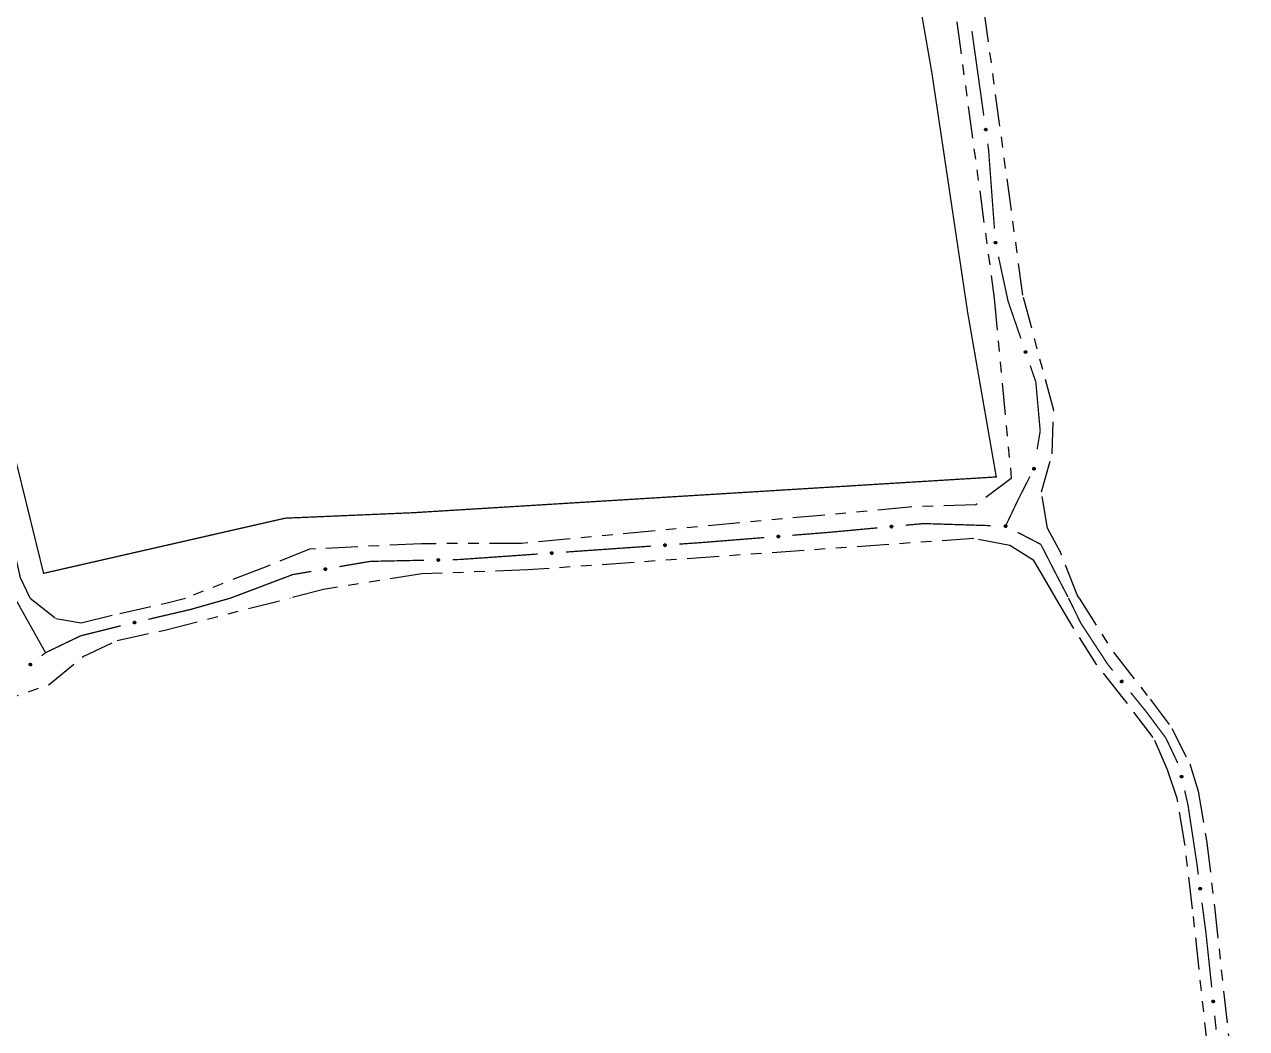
# Model space of a CAD drawing. Extents: x 212200 to 214553, y 4880545 to 4882659.
# Drawn here: x 213342.1 to 213514.2, y 4881302.2 to 4881443.6 of the extents above; entities that cross this region are included whole.
import ezdxf

# ---------------------------------------------------------------- set-up
doc = ezdxf.new("R2010")
doc.units = 0
doc.header["$LTSCALE"] = 1.5
doc.header["$MEASUREMENT"] = 0
doc.linetypes.add('TRACO_12', pattern=[2.5, 2, -0.5])
doc.linetypes.add('TRACO_25', pattern=[8, 3, -1, 1, -1, 1, -1])
for name, color, linetype in [('RU-QUADRA', 210, 'CONTINUOUS'), ('SV-EIXO-RUA-N-PAV', 6, 'CONTINUOUS'), ('SV-RUA-NAO-PAV', 7, 'CONTINUOUS')]:
    doc.layers.add(name, color=color, linetype=linetype)

msp = doc.modelspace()

# ---------------------------------------------------------------- linework, layer by layer
at = {"layer": 'RU-QUADRA', "linetype": 'TRACO_12', "const_width": 0.18, "flags": 128}
msp.add_lwpolyline([(213344.778858, 4881366.276218), (213378.799979, 4881374.044821), (213396.852874, 4881374.817639), (213478.953712, 4881379.8545), (213474.924223, 4881403.024061), (213469.887362, 4881436.771031), (213458.302581, 4881503.257599), (213447.725172, 4881582.840006), (213445.041887, 4881600.656325), (213445.947015, 4881606.268115), (213445.584964, 4881615.500416), (213443.050607, 4881628.172201), (213439.430097, 4881641.206037), (213436.352663, 4881654.511412), (213432.913179, 4881676.415497), (213424.04, 4881720.13), (213420.06, 4881746.92), (213416.62, 4881769.64), (213413.91, 4881786.3), (213411.55, 4881800.33), (213411.19, 4881811.19), (213409.741914, 4881822.774616), (213409.02, 4881829.83), (213406.81, 4881839.02), (213400.09, 4881878.83), (213395.74, 4881904.23), (213392.64, 4881917.97), (213389.95, 4881935.66), (213384.95, 4881968.42), (213379.07, 4882006.96), (213374.51, 4882036.01), (213370.41, 4882056.76), (213364.068246, 4882088.857105), (213326.173552, 4882079.914974), (213344.45, 4881998.51), (213356.54, 4881944.19), (213367.46, 4881897.23), (213373.36, 4881871.74), (213382.04, 4881834.04), (213383.15, 4881828.27), (213375.44, 4881824.4), (213367.96, 4881822.45), (213351.54, 4881818.46), (213345.05, 4881817.69), (213342.628249, 4881816.344882), (213341.223762, 4881814.35693), (213342.83, 4881805.84), (213357.5, 4881752.05), (213364.62, 4881726.72), (213382.045012, 4881666.64012), (213390.19116, 4881636.318349), (213401.414741, 4881597.759917), (213405.397302, 4881591.967101), (213408.941341, 4881583.847378), (213407.430283, 4881579.314203), (213301.152511, 4881554.633584), (213317.361297, 4881478.650507), (213322.418793, 4881457.280693)], close=True, dxfattribs=at)
at = {"layer": 'SV-EIXO-RUA-N-PAV', "const_width": 0.18}
for points in [[(213475.52511, 4881442.648918), (213477.194663, 4881430.765627)], [(213477.751181, 4881426.804531), (213477.86555, 4881425.990493)], [(213477.86555, 4881425.990493), (213478.69406, 4881414.843272)], [(213479.264156, 4881410.893673), (213480.525638, 4881405.027783)], [(213480.525638, 4881405.027783), (213480.616116, 4881404.607062)], [(213480.616116, 4881404.607062), (213482.4267, 4881399.339909)], [(213483.727019, 4881395.557163), (213484.377178, 4881393.66579)], [(213484.377178, 4881393.66579), (213484.520145, 4881393.249887)], [(213484.520145, 4881393.249887), (213485.106525, 4881386.715935)], [(213485.14124, 4881386.329108), (213484.711893, 4881383.753024)], [(213485.106525, 4881386.715935), (213485.14124, 4881386.329108)], [(213483.70163, 4881379.923784), (213482.337299, 4881377.251969)], [(213482.124491, 4881376.83522), (213480.603128, 4881373.647602)], [(213482.337299, 4881377.251969), (213482.124491, 4881376.83522)], [(213466.190295, 4881373.050952), (213468.181753, 4881373.23559)], [(213468.181753, 4881373.23559), (213468.726573, 4881373.286102)], [(213468.726573, 4881373.286102), (213478.174945, 4881372.99538)], [(213480.603128, 4881373.647602), (213480.261204, 4881372.931191)], [(213450.253175, 4881371.636856), (213455.237172, 4881372.036575)], [(213455.237172, 4881372.036575), (213455.328656, 4881372.043911)], [(213455.328656, 4881372.043911), (213462.207377, 4881372.681674)], [(213481.959719, 4881372.051603), (213484.623702, 4881370.67204)], [(213418.340962, 4881369.273462), (213430.311637, 4881370.111875)], [(213434.301862, 4881370.391346), (213437.294531, 4881370.60095)], [(213437.294531, 4881370.60095), (213437.627433, 4881370.624264)], [(213437.627433, 4881370.624264), (213446.265978, 4881371.317081)], [(213484.623702, 4881370.67204), (213485.229968, 4881370.358081)], [(213485.229968, 4881370.358081), (213487.193033, 4881366.512936)], [(213390.385997, 4881367.895314), (213390.779086, 4881367.962426)], [(213390.779086, 4881367.962426), (213398.378625, 4881368.12242)], [(213402.377739, 4881368.206613), (213403.377517, 4881368.227661)], [(213403.377517, 4881368.227661), (213403.422816, 4881368.22861)], [(213403.422816, 4881368.22861), (213414.350737, 4881368.99399)], [(213379.86555, 4881366.09914), (213382.500106, 4881366.548942)], [(213386.443051, 4881367.222128), (213390.385997, 4881367.895314)], [(213487.193033, 4881366.512936), (213487.24669, 4881366.407836)], [(213487.24669, 4881366.407836), (213489.038727, 4881362.964219)], [(213371.141164, 4881362.800045), (213379.559386, 4881365.983365)], [(213379.559386, 4881365.983365), (213379.86555, 4881366.09914)], [(213340.744173, 4881362.801126), (213344.651108, 4881355.820018)], [(213371.141164, 4881362.800045), (213366.332072, 4881361.431603)], [(213489.122676, 4881362.802901), (213490.443652, 4881360.109387)], [(213365.49108, 4881361.192297), (213359.526913, 4881359.795168)], [(213366.332072, 4881361.431603), (213365.49108, 4881361.192297)], [(213490.443652, 4881360.109387), (213490.869776, 4881359.240507)], [(213350.78189, 4881357.6691), (213349.999913, 4881357.473606)], [(213355.632602, 4881358.881778), (213350.78189, 4881357.6691)], [(213490.869776, 4881359.240507), (213494.174159, 4881354.193812)], [(213349.999913, 4881357.473606), (213345.318847, 4881355.223093)], [(213345.055918, 4881355.096685), (213344.496234, 4881354.662645)], [(213344.651108, 4881355.820018), (213345.055918, 4881355.096685)], [(213345.318847, 4881355.223093), (213345.055918, 4881355.096685)], [(213494.174159, 4881354.193812), (213494.673415, 4881353.431312)], [(213494.673415, 4881353.431312), (213495.359874, 4881352.58644)], [(213497.882244, 4881349.481984), (213499.774022, 4881347.153642)], [(213499.774022, 4881347.153642), (213500.067668, 4881346.792232)], [(213500.067668, 4881346.792232), (213502.782835, 4881343.160696)], [(213502.782835, 4881343.160696), (213502.833951, 4881343.092329)], [(213502.833951, 4881343.092329), (213504.509753, 4881339.554524)], [(213505.490463, 4881335.686351), (213505.934772, 4881333.736328)], [(213505.934772, 4881333.736328), (213505.946019, 4881333.686965)], [(213505.946019, 4881333.686965), (213507.139825, 4881325.827745)], [(213507.139825, 4881325.827745), (213507.190847, 4881325.491851)], [(213507.190847, 4881325.491851), (213507.406553, 4881323.84567)], [(213507.926249, 4881319.879574), (213508.445944, 4881315.913478)], [(213508.445944, 4881315.913478), (213508.504831, 4881315.464074)], [(213508.504831, 4881315.464074), (213509.294862, 4881307.958786)], [(213509.713601, 4881303.980764), (213509.922971, 4881301.991753)]]:
    msp.add_lwpolyline(points, dxfattribs=at)
at = {"layer": 'SV-EIXO-RUA-N-PAV'}
for points in [[(213477.561942, 4881428.942678), (213477.601414, 4881428.913798), (213477.629433, 4881428.880907), (213477.644906, 4881428.846747), (213477.650708, 4881428.812996), (213477.652755, 4881428.777799), (213477.646989, 4881428.741857), (213477.631754, 4881428.703383), (213477.603062, 4881428.663584), (213477.567481, 4881428.637096), (213477.534803, 4881428.620135), (213477.499958, 4881428.612058), (213477.465732, 4881428.610643), (213477.428596, 4881428.617866), (213477.389757, 4881428.633686), (213477.350436, 4881428.663506), (213477.323188, 4881428.69594), (213477.30909, 4881428.729374), (213477.301192, 4881428.764456), (213477.299533, 4881428.800415), (213477.305396, 4881428.835664), (213477.321395, 4881428.87474), (213477.351341, 4881428.91316), (213477.38338, 4881428.940705), (213477.416607, 4881428.95527), (213477.451321, 4881428.962267), (213477.486598, 4881428.96475), (213477.522969, 4881428.960458), (213477.561942, 4881428.942678)], [(213478.921074, 4881413.012583), (213478.962528, 4881412.986628), (213478.992848, 4881412.955845), (213479.010746, 4881412.922891), (213479.018969, 4881412.889647), (213479.023551, 4881412.854689), (213479.020395, 4881412.818425), (213479.007977, 4881412.778952), (213478.982233, 4881412.737186), (213478.948657, 4881412.708199), (213478.917288, 4881412.688923), (213478.883117, 4881412.678352), (213478.849082, 4881412.67447), (213478.811522, 4881412.678994), (213478.771642, 4881412.691969), (213478.730271, 4881412.718872), (213478.700754, 4881412.749255), (213478.684278, 4881412.781584), (213478.673869, 4881412.816005), (213478.669618, 4881412.85175), (213478.672922, 4881412.88733), (213478.686058, 4881412.927459), (213478.713153, 4881412.96794), (213478.74312, 4881412.997727), (213478.775209, 4881413.014651), (213478.809327, 4881413.024137), (213478.844334, 4881413.029159), (213478.88092, 4881413.027504), (213478.921074, 4881413.012583)], [(213483.134253, 4881397.620198), (213483.1785, 4881397.59936), (213483.212268, 4881397.572403), (213483.23396, 4881397.541813), (213483.24608, 4881397.509784), (213483.25479, 4881397.475619), (213483.255971, 4881397.439237), (213483.248337, 4881397.398567), (213483.227746, 4881397.354034), (213483.197857, 4881397.321258), (213483.169005, 4881397.298386), (213483.136334, 4881397.283825), (213483.103004, 4881397.27592), (213483.065171, 4881397.275943), (213483.024031, 4881397.284081), (213482.979753, 4881397.305871), (213482.94683, 4881397.332526), (213482.926625, 4881397.362665), (213482.912194, 4881397.395602), (213482.90372, 4881397.430588), (213482.902767, 4881397.466308), (213482.911035, 4881397.507715), (213482.933121, 4881397.551133), (213482.959331, 4881397.584273), (213482.989178, 4881397.604896), (213483.021925, 4881397.618373), (213483.056086, 4881397.627525), (213483.092608, 4881397.630235), (213483.134253, 4881397.620198)], [(213484.417342, 4881381.083333), (213484.433072, 4881381.037023), (213484.437122, 4881380.994005), (213484.430173, 4881380.957155), (213484.415541, 4881380.926192), (213484.397004, 4881380.896201), (213484.371644, 4881380.870087), (213484.337077, 4881380.847339), (213484.290733, 4881380.831234), (213484.246393, 4881380.829981), (213484.2099, 4881380.834861), (213484.176735, 4881380.84826), (213484.147902, 4881380.866755), (213484.121648, 4881380.893995), (213484.098937, 4881380.92925), (213484.08387, 4881380.976243), (213484.080189, 4881381.018444), (213484.087847, 4881381.053911), (213484.101527, 4881381.087168), (213484.120819, 4881381.117559), (213484.145861, 4881381.143049), (213484.181399, 4881381.165852), (213484.227978, 4881381.180108), (213484.270026, 4881381.18426), (213484.305591, 4881381.177102), (213484.338029, 4881381.162896), (213484.368336, 4881381.14467), (213484.395647, 4881381.12027), (213484.417342, 4881381.083333)], [(213448.107556, 4881371.57521), (213448.138733, 4881371.612893), (213448.173234, 4881371.638905), (213448.208254, 4881371.652317), (213448.24229, 4881371.6561), (213448.277547, 4881371.656049), (213448.313082, 4881371.648154), (213448.350581, 4881371.630656), (213448.388602, 4881371.599646), (213448.412925, 4881371.562552), (213448.427912, 4881371.528922), (213448.4339, 4881371.493658), (213448.433276, 4881371.459409), (213448.423855, 4881371.422768), (213448.405751, 4881371.38494), (213448.373644, 4881371.347463), (213448.339646, 4881371.322195), (213448.305432, 4881371.310111), (213448.269942, 4881371.304315), (213448.233948, 4881371.304799), (213448.199111, 4881371.312749), (213448.161056, 4881371.331046), (213448.124487, 4881371.363225), (213448.098897, 4881371.396847), (213448.086336, 4881371.430882), (213448.081417, 4881371.465951), (213448.081038, 4881371.501314), (213448.087487, 4881371.537365), (213448.107556, 4881371.57521)], [(213464.045606, 4881372.962659), (213464.076313, 4881373.000726), (213464.110488, 4881373.027164), (213464.145339, 4881373.041011), (213464.179326, 4881373.045216), (213464.21458, 4881373.045603), (213464.250211, 4881373.03815), (213464.287924, 4881373.021119), (213464.326327, 4881372.990584), (213464.351109, 4881372.953795), (213464.366512, 4881372.920354), (213464.372938, 4881372.885167), (213464.37274, 4881372.850912), (213464.363774, 4881372.814158), (213464.346142, 4881372.776107), (213464.314503, 4881372.738235), (213464.280821, 4881372.712545), (213464.24676, 4881372.700038), (213464.211345, 4881372.693801), (213464.175348, 4881372.693838), (213464.140414, 4881372.701355), (213464.102136, 4881372.719178), (213464.065169, 4881372.7509), (213464.039164, 4881372.784202), (213464.026181, 4881372.818078), (213464.020826, 4881372.853083), (213464.020009, 4881372.888439), (213464.026009, 4881372.924567), (213464.045606, 4881372.962659)], [(213480.184238, 4881373.095014), (213480.230636, 4881373.110479), (213480.273676, 4881373.114283), (213480.310487, 4881373.107124), (213480.341366, 4881373.092315), (213480.37125, 4881373.073607), (213480.397219, 4881373.048099), (213480.419769, 4881373.013402), (213480.43561, 4881372.966967), (213480.436609, 4881372.922621), (213480.431521, 4881372.886156), (213480.417933, 4881372.853068), (213480.399273, 4881372.824342), (213480.371884, 4881372.798244), (213480.3365, 4881372.775734), (213480.289422, 4881372.760936), (213480.247201, 4881372.757496), (213480.211778, 4881372.765356), (213480.1786, 4881372.779226), (213480.148319, 4881372.798691), (213480.122973, 4881372.823878), (213480.100373, 4881372.859545), (213480.086383, 4881372.906205), (213480.082471, 4881372.948276), (213480.089832, 4881372.9838), (213480.104223, 4881373.016156), (213480.122622, 4881373.046358), (213480.147177, 4881373.07353), (213480.184238, 4881373.095014)], [(213432.155729, 4881370.351384), (213432.187286, 4881370.38875), (213432.222048, 4881370.414411), (213432.257201, 4881370.427469), (213432.291274, 4881370.430908), (213432.326529, 4881370.4305), (213432.361982, 4881370.422247), (213432.399302, 4881370.404371), (213432.437008, 4881370.372979), (213432.460955, 4881370.335641), (213432.475601, 4881370.301861), (213432.481233, 4881370.266538), (213432.480263, 4881370.232297), (213432.470472, 4881370.195754), (213432.451987, 4881370.15811), (213432.419503, 4881370.12096), (213432.385251, 4881370.096036), (213432.350917, 4881370.084298), (213432.31537, 4881370.078861), (213432.279383, 4881370.079709), (213432.244628, 4881370.088011), (213432.20676, 4881370.106691), (213432.170517, 4881370.139238), (213432.145269, 4881370.173117), (213432.133052, 4881370.207277), (213432.128488, 4881370.242394), (213432.128467, 4881370.277759), (213432.135279, 4881370.313743), (213432.155729, 4881370.351384)], [(213400.232216, 4881368.271548), (213400.265561, 4881368.307328), (213400.301535, 4881368.33126), (213400.337284, 4881368.342585), (213400.371485, 4881368.344356), (213400.406677, 4881368.342226), (213400.441685, 4881368.332251), (213400.478087, 4881368.312572), (213400.514214, 4881368.279375), (213400.536309, 4881368.240912), (213400.549287, 4881368.206458), (213400.553186, 4881368.170902), (213400.550544, 4881368.136749), (213400.53898, 4881368.100727), (213400.518678, 4881368.064032), (213400.484418, 4881368.028513), (213400.448989, 4881368.005292), (213400.414122, 4881367.995246), (213400.378352, 4881367.991552), (213400.342449, 4881367.994157), (213400.308141, 4881368.004147), (213400.271232, 4881368.024655), (213400.236622, 4881368.058934), (213400.213059, 4881368.094006), (213400.202526, 4881368.128722), (213400.199682, 4881368.16402), (213400.201389, 4881368.199343), (213400.209952, 4881368.234951), (213400.232216, 4881368.271548)], [(213416.194829, 4881369.233499), (213416.226385, 4881369.270865), (213416.261148, 4881369.296526), (213416.296301, 4881369.309584), (213416.330374, 4881369.313023), (213416.365629, 4881369.312616), (213416.401082, 4881369.304362), (213416.438402, 4881369.286486), (213416.476108, 4881369.255094), (213416.500055, 4881369.217756), (213416.514701, 4881369.183977), (213416.520332, 4881369.148654), (213416.519362, 4881369.114412), (213416.509572, 4881369.077869), (213416.491087, 4881369.040225), (213416.458603, 4881369.003075), (213416.424351, 4881368.978151), (213416.390017, 4881368.966413), (213416.35447, 4881368.960977), (213416.318483, 4881368.961824), (213416.283728, 4881368.970126), (213416.24586, 4881368.988806), (213416.209617, 4881369.021354), (213416.184369, 4881369.055232), (213416.172152, 4881369.089392), (213416.167587, 4881369.124509), (213416.167566, 4881369.159874), (213416.174379, 4881369.195858), (213416.194829, 4881369.233499)], [(213384.311421, 4881366.969865), (213384.339123, 4881367.010172), (213384.371173, 4881367.039149), (213384.404861, 4881367.055623), (213384.438426, 4881367.062419), (213384.473548, 4881367.065504), (213384.509644, 4881367.060802), (213384.548551, 4881367.046709), (213384.589179, 4881367.019204), (213384.616706, 4881366.984421), (213384.634624, 4881366.952257), (213384.643726, 4881366.917666), (213384.646151, 4881366.883497), (213384.640027, 4881366.846163), (213384.62536, 4881366.806875), (213384.596714, 4881366.76669), (213384.565098, 4881366.738497), (213384.532095, 4881366.723418), (213384.497261, 4881366.714488), (213384.461367, 4881366.711769), (213384.42596, 4881366.716589), (213384.386429, 4881366.731427), (213384.347142, 4881366.760226), (213384.318663, 4881366.791438), (213384.303124, 4881366.824221), (213384.295105, 4881366.858713), (213384.291582, 4881366.893902), (213384.294799, 4881366.930384), (213384.311421, 4881366.969865)], [(213357.744628, 4881359.2646), (213357.719436, 4881359.222679), (213357.689211, 4881359.191802), (213357.656591, 4881359.173304), (213357.623502, 4881359.164475), (213357.588634, 4881359.159254), (213357.552318, 4881359.161747), (213357.512624, 4881359.173442), (213357.470395, 4881359.198419), (213357.440799, 4881359.231459), (213357.420953, 4881359.26247), (213357.409759, 4881359.296443), (213357.405255, 4881359.3304), (213357.409092, 4881359.368037), (213357.421337, 4881359.408147), (213357.447479, 4881359.450003), (213357.477318, 4881359.480071), (213357.50934, 4881359.497135), (213357.543565, 4881359.508172), (213357.579227, 4881359.513074), (213357.614861, 4881359.510422), (213357.655223, 4881359.498021), (213357.696193, 4881359.471671), (213357.726522, 4881359.442253), (213357.744031, 4881359.410479), (213357.754138, 4881359.376539), (213357.759799, 4881359.34163), (213357.758813, 4881359.305021), (213357.744628, 4881359.2646)], [(213343.096794, 4881353.438061), (213343.091347, 4881353.389457), (213343.076727, 4881353.348798), (213343.054772, 4881353.318396), (213343.028367, 4881353.296589), (213342.99884, 4881353.277322), (213342.964784, 4881353.264465), (213342.923826, 4881353.258568), (213342.875031, 4881353.26369), (213342.834364, 4881353.281404), (213342.803407, 4881353.301334), (213342.779083, 4881353.327559), (213342.760847, 4881353.356556), (213342.748662, 4881353.392373), (213342.743091, 4881353.433938), (213342.749428, 4881353.482879), (213342.764035, 4881353.522641), (213342.786042, 4881353.55149), (213342.812562, 4881353.575777), (213342.842943, 4881353.595085), (213342.876445, 4881353.607513), (213342.918305, 4881353.613047), (213342.966526, 4881353.606152), (213343.006351, 4881353.592036), (213343.035501, 4881353.57044), (213343.058824, 4881353.543792), (213343.078508, 4881353.514412), (213343.092858, 4881353.480717), (213343.096794, 4881353.438061)], [(213496.61589, 4881351.21514), (213496.664606, 4881351.210797), (213496.705586, 4881351.197103), (213496.736478, 4881351.175844), (213496.758878, 4881351.14994), (213496.77881, 4881351.120857), (213496.792436, 4881351.087103), (213496.799261, 4881351.046289), (213496.795247, 4881350.99739), (213496.77846, 4881350.956332), (213496.759238, 4881350.92493), (213496.733572, 4881350.900018), (213496.704995, 4881350.881128), (213496.669465, 4881350.868134), (213496.628036, 4881350.861621), (213496.578964, 4881350.866847), (213496.53888, 4881350.880548), (213496.50954, 4881350.901895), (213496.484658, 4881350.927857), (213496.464665, 4881350.957792), (213496.45148, 4881350.991003), (213496.444998, 4881351.032727), (213496.450798, 4881351.081093), (213496.464006, 4881351.121228), (213496.484936, 4881351.15086), (213496.511048, 4881351.174781), (213496.539974, 4881351.195127), (213496.573335, 4881351.210237), (213496.61589, 4881351.21514)], [(213505.121565, 4881337.800919), (213505.163332, 4881337.775472), (213505.194025, 4881337.74506), (213505.212324, 4881337.712328), (213505.220952, 4881337.679186), (213505.22596, 4881337.644287), (213505.223246, 4881337.607987), (213505.21131, 4881337.568365), (213505.186077, 4881337.526288), (213505.152857, 4881337.496894), (213505.121726, 4881337.477237), (213505.087686, 4881337.46625), (213505.053702, 4881337.461953), (213505.016089, 4881337.466018), (213504.976054, 4881337.478507), (213504.934358, 4881337.504903), (213504.904472, 4881337.534924), (213504.887604, 4881337.567049), (213504.876775, 4881337.601341), (213504.872089, 4881337.637032), (213504.874958, 4881337.672649), (213504.887604, 4881337.712935), (213504.914203, 4881337.753744), (213504.943805, 4881337.783893), (213504.975685, 4881337.801208), (213505.009685, 4881337.811109), (213505.044628, 4881337.816558), (213505.081231, 4881337.815349), (213505.121565, 4881337.800919)], [(213507.756881, 4881322.019387), (213507.796083, 4881321.990142), (213507.823795, 4881321.956992), (213507.83895, 4881321.92269), (213507.844438, 4881321.888887), (213507.846158, 4881321.853672), (213507.840059, 4881321.817785), (213507.824467, 4881321.779454), (213507.795407, 4881321.739924), (213507.759581, 4881321.713767), (213507.726747, 4881321.69711), (213507.691828, 4881321.689358), (213507.657591, 4881321.68826), (213507.620523, 4881321.695828), (213507.581833, 4881321.712009), (213507.542791, 4881321.742192), (213507.515846, 4881321.774878), (213507.502058, 4881321.808441), (213507.494486, 4881321.843596), (213507.493162, 4881321.879568), (213507.499352, 4881321.914761), (213507.515713, 4881321.953687), (213507.546014, 4881321.991827), (213507.578308, 4881322.019073), (213507.611669, 4881322.033329), (213507.646446, 4881322.040004), (213507.681746, 4881322.042158), (213507.718075, 4881322.037529), (213507.756881, 4881322.019387)], [(213509.598666, 4881306.12419), (213509.637112, 4881306.093959), (213509.663972, 4881306.060115), (213509.678251, 4881306.025439), (213509.682879, 4881305.991507), (213509.683703, 4881305.956259), (213509.676694, 4881305.920539), (213509.660133, 4881305.882617), (213509.630077, 4881305.843838), (213509.593599, 4881305.8186), (213509.560352, 4881305.802783), (213509.525247, 4881305.795921), (213509.490993, 4881305.795693), (213509.45413, 4881305.804201), (213509.415863, 4881305.821359), (213509.3776, 4881305.852525), (213509.351495, 4881305.885886), (213509.338565, 4881305.919788), (213509.331889, 4881305.955124), (213509.331478, 4881305.991118), (213509.338561, 4881306.026142), (213509.355906, 4881306.06464), (213509.387167, 4881306.101997), (213509.420143, 4881306.128415), (213509.453855, 4881306.141817), (213509.488791, 4881306.147606), (213509.524133, 4881306.148863), (213509.560333, 4881306.143312), (213509.598666, 4881306.12419)]]:
    msp.add_lwpolyline(points, close=True, dxfattribs=at)
for points in [[(213477.299533, 4881428.800415), (213477.323188, 4881428.69594)], [(213477.303697, 4881428.81383), (213477.335435, 4881428.686008)], [(213477.305396, 4881428.835664), (213477.350436, 4881428.663506)], [(213477.316518, 4881428.850079), (213477.368557, 4881428.656214)], [(213477.321395, 4881428.87474), (213477.389757, 4881428.633686)], [(213477.338417, 4881428.89036), (213477.408246, 4881428.62872)], [(213477.351341, 4881428.91316), (213477.428596, 4881428.617866)], [(213477.36667, 4881428.924644), (213477.445467, 4881428.618792)], [(213477.38338, 4881428.940705), (213477.465732, 4881428.610643)], [(213477.399714, 4881428.944444), (213477.481929, 4881428.614269)], [(213477.416607, 4881428.95527), (213477.499958, 4881428.612058)], [(213477.433898, 4881428.956136), (213477.514548, 4881428.617474)], [(213477.451321, 4881428.962267), (213477.534803, 4881428.620135)], [(213477.470571, 4881428.95991), (213477.552216, 4881428.63379)], [(213477.486598, 4881428.96475), (213477.567481, 4881428.637096)], [(213477.505302, 4881428.9579), (213477.58507, 4881428.654941)], [(213477.522969, 4881428.960458), (213477.603062, 4881428.663584)], [(213477.540792, 4881428.950485), (213477.615055, 4881428.686712)], [(213477.561942, 4881428.942678), (213477.631754, 4881428.703383)], [(213477.582803, 4881428.926073), (213477.637925, 4881428.729885)], [(213477.601414, 4881428.913798), (213477.646989, 4881428.741857)], [(213477.617467, 4881428.895117), (213477.647663, 4881428.768457)], [(213477.629433, 4881428.880907), (213477.652755, 4881428.777799)], [(213478.669618, 4881412.85175), (213478.700754, 4881412.749255)], [(213478.672804, 4881412.865431), (213478.713685, 4881412.740233)], [(213478.672922, 4881412.88733), (213478.730271, 4881412.718872)], [(213478.682974, 4881412.902511), (213478.748872, 4881412.712908)], [(213478.686058, 4881412.927459), (213478.771642, 4881412.691969)], [(213478.701908, 4881412.944267), (213478.790442, 4881412.68835)], [(213478.713153, 4881412.96794), (213478.811522, 4881412.678994)], [(213478.727613, 4881412.980501), (213478.828282, 4881412.681135)], [(213478.74312, 4881412.997727), (213478.849082, 4881412.67447)], [(213478.759142, 4881413.002634), (213478.864975, 4881412.679256)], [(213478.775209, 4881413.014651), (213478.883117, 4881412.678352)], [(213478.792393, 4881413.016764), (213478.897278, 4881412.684807)], [(213478.809327, 4881413.024137), (213478.917288, 4881412.688923)], [(213478.828698, 4881413.023175), (213478.93367, 4881412.703799)], [(213478.844334, 4881413.029159), (213478.948657, 4881412.708199)], [(213478.863483, 4881413.023678), (213478.964912, 4881412.727266)], [(213478.88092, 4881413.027504), (213478.982233, 4881412.737186)], [(213478.899416, 4881413.018843), (213478.992525, 4881412.761119)], [(213478.921074, 4881413.012583), (213479.007977, 4881412.778952)], [(213478.94308, 4881412.997528), (213479.012219, 4881412.80583)], [(213478.962528, 4881412.986628), (213479.020395, 4881412.818425)], [(213478.979887, 4881412.969155), (213479.019148, 4881412.845005)], [(213478.992848, 4881412.955845), (213479.023551, 4881412.854689)], [(213482.902767, 4881397.466308), (213482.979753, 4881397.305871)], [(213482.90372, 4881397.430588), (213482.94683, 4881397.332526)], [(213482.905255, 4881397.44455), (213482.960743, 4881397.325107)], [(213482.910941, 4881397.482577), (213482.998931, 4881397.302162)], [(213482.911035, 4881397.507715), (213483.024031, 4881397.284081)], [(213482.924773, 4881397.52629), (213483.043128, 4881397.282725)], [(213482.933121, 4881397.551133), (213483.065171, 4881397.275943)], [(213482.945984, 4881397.565325), (213483.081558, 4881397.280063)], [(213482.959331, 4881397.584273), (213483.103004, 4881397.27592)], [(213482.974655, 4881397.591052), (213483.118214, 4881397.282564)], [(213482.989178, 4881397.604896), (213483.136334, 4881397.283825)], [(213483.005988, 4881397.609037), (213483.149627, 4881397.291919)], [(213483.021925, 4881397.618373), (213483.169005, 4881397.298386)], [(213483.041273, 4881397.619724), (213483.1835, 4881397.315106)], [(213483.056086, 4881397.627525), (213483.197857, 4881397.321258)], [(213483.075751, 4881397.624361), (213483.211728, 4881397.342124)], [(213483.092608, 4881397.630235), (213483.227746, 4881397.354034)], [(213483.112003, 4881397.623837), (213483.235117, 4881397.379022)], [(213483.134253, 4881397.620198), (213483.248337, 4881397.398567)], [(213483.157894, 4881397.607868), (213483.249352, 4881397.425759)], [(213483.1785, 4881397.59936), (213483.255971, 4881397.439237)], [(213483.197816, 4881397.584076), (213483.251569, 4881397.465479)], [(213483.212268, 4881397.572403), (213483.25479, 4881397.475619)], [(213484.120819, 4881381.117559), (213484.080189, 4881381.018444)], [(213484.145861, 4881381.143049), (213484.08387, 4881380.976243)], [(213484.131932, 4881381.12615), (213484.084512, 4881381.00328)], [(213484.163244, 4881381.148464), (213484.094518, 4881380.959867)], [(213484.181399, 4881381.165852), (213484.098937, 4881380.92925)], [(213484.204304, 4881381.168864), (213484.111221, 4881380.914567)], [(213484.227978, 4881381.180108), (213484.121648, 4881380.893995)], [(213484.247123, 4881381.180707), (213484.135992, 4881380.885065)], [(213484.270026, 4881381.18426), (213484.147902, 4881380.866755)], [(213484.285545, 4881381.17794), (213484.163244, 4881380.860423)], [(213484.305591, 4881381.177102), (213484.176735, 4881380.84826)], [(213484.320244, 4881381.167882), (213484.19179, 4881380.844315)], [(213484.338029, 4881381.162896), (213484.2099, 4881380.834861)], [(213484.352436, 4881381.149912), (213484.231997, 4881380.836041)], [(213484.368336, 4881381.14467), (213484.246393, 4881380.829981)], [(213484.379714, 4881381.128322), (213484.27104, 4881380.834489)], [(213484.395647, 4881381.12027), (213484.290733, 4881380.831234)], [(213484.40451, 4881381.10187), (213484.313832, 4881380.843281)], [(213484.417342, 4881381.083333), (213484.337077, 4881380.847339)], [(213484.424885, 4881381.057759), (213484.357348, 4881380.865491)], [(213484.433072, 4881381.037023), (213484.371644, 4881380.870087)], [(213484.435486, 4881381.012511), (213484.387471, 4881380.891477)], [(213484.437122, 4881380.994005), (213484.397004, 4881380.896201)], [(213448.081038, 4881371.501314), (213448.412925, 4881371.562552)], [(213448.081417, 4881371.465951), (213448.427912, 4881371.528922)], [(213448.084915, 4881371.485027), (213448.415317, 4881371.547117)], [(213448.086336, 4881371.430882), (213448.4339, 4881371.493658)], [(213448.0865, 4881371.448194), (213448.429362, 4881371.508545)], [(213448.087487, 4881371.537365), (213448.388602, 4881371.599646)], [(213448.088989, 4881371.519576), (213448.396159, 4881371.581172)], [(213448.096137, 4881371.413375), (213448.43062, 4881371.475792)], [(213448.098503, 4881371.554562), (213448.366229, 4881371.612994)], [(213448.107556, 4881371.57521), (213448.350581, 4881371.630656)], [(213448.125372, 4881371.595046), (213448.324494, 4881371.638394)], [(213448.138733, 4881371.612893), (213448.313082, 4881371.648154)], [(213448.158336, 4881371.627806), (213448.286569, 4881371.65041)], [(213448.173234, 4881371.638905), (213448.277547, 4881371.656049)], [(213464.020009, 4881372.888439), (213464.351109, 4881372.953795)], [(213464.020826, 4881372.853083), (213464.366512, 4881372.920354)], [(213464.024088, 4881372.872201), (213464.353693, 4881372.938391)], [(213464.026009, 4881372.924567), (213464.326327, 4881372.990584)], [(213464.02613, 4881372.835391), (213464.368215, 4881372.899996)], [(213464.026181, 4881372.818078), (213464.372938, 4881372.885167)], [(213464.027732, 4881372.906799), (213464.334113, 4881372.972205)], [(213464.036199, 4881372.800694), (213464.36988, 4881372.867262)], [(213464.036811, 4881372.9419), (213464.30379, 4881373.003653)], [(213464.039164, 4881372.784202), (213464.37274, 4881372.850912)], [(213464.045606, 4881372.962659), (213464.287924, 4881373.021119)], [(213464.05442, 4881372.766754), (213464.363644, 4881372.831054)], [(213464.063175, 4881372.982715), (213464.261742, 4881373.028532)], [(213464.065169, 4881372.7509), (213464.363774, 4881372.814158)], [(213464.076313, 4881373.000726), (213464.250211, 4881373.03815)], [(213464.087334, 4881372.736917), (213464.351974, 4881372.794342)], [(213464.09573, 4881373.015881), (213464.223672, 4881373.040077)], [(213464.102136, 4881372.719178), (213464.346142, 4881372.776107)], [(213464.110488, 4881373.027164), (213464.21458, 4881373.045603)], [(213464.126539, 4881372.713144), (213464.322641, 4881372.755992)], [(213464.140414, 4881372.701355), (213464.314503, 4881372.738235)], [(213464.162144, 4881372.69863), (213464.291319, 4881372.724311)], [(213464.175348, 4881372.693838), (213464.280821, 4881372.712545)], [(213480.082471, 4881372.948276), (213480.399273, 4881372.824342)], [(213480.085894, 4881372.925353), (213480.380896, 4881372.812536)], [(213480.086383, 4881372.906205), (213480.371884, 4881372.798244)], [(213480.08888, 4881372.963759), (213480.405693, 4881372.839648)], [(213480.089832, 4881372.9838), (213480.417933, 4881372.853068)], [(213480.097491, 4881372.882468), (213480.351253, 4881372.787934)], [(213480.099136, 4881372.9984), (213480.421964, 4881372.868101)], [(213480.100373, 4881372.859545), (213480.3365, 4881372.775734)], [(213480.104223, 4881373.016156), (213480.431521, 4881372.886156)], [(213480.117289, 4881373.030488), (213480.430468, 4881372.908259)], [(213480.117657, 4881372.841292), (213480.305858, 4881372.77149)], [(213480.122622, 4881373.046358), (213480.436609, 4881372.922621)], [(213480.122973, 4881372.823878), (213480.289422, 4881372.760936)], [(213480.139035, 4881373.057643), (213480.432242, 4881372.947293)], [(213480.139792, 4881372.809853), (213480.262389, 4881372.761732)], [(213480.147177, 4881373.07353), (213480.43561, 4881372.966967)], [(213480.148319, 4881372.798691), (213480.247201, 4881372.757496)], [(213480.165627, 4881373.082288), (213480.423695, 4881372.990135)], [(213480.184238, 4881373.095014), (213480.419769, 4881373.013402)], [(213480.209854, 4881373.102411), (213480.401733, 4881373.033777)], [(213480.230636, 4881373.110479), (213480.397219, 4881373.048099)], [(213480.255162, 4881373.112753), (213480.37592, 4881373.064048)], [(213480.273676, 4881373.114283), (213480.37125, 4881373.073607)], [(213432.128467, 4881370.277759), (213432.460955, 4881370.335641)], [(213432.128488, 4881370.242394), (213432.475601, 4881370.301861)], [(213432.132179, 4881370.261434), (213432.463191, 4881370.320182)], [(213432.133052, 4881370.207277), (213432.481233, 4881370.266538)], [(213432.133392, 4881370.224586), (213432.476845, 4881370.28147)], [(213432.135279, 4881370.313743), (213432.437008, 4881370.372979)], [(213432.136601, 4881370.29594), (213432.444378, 4881370.354429)], [(213432.142676, 4881370.189672), (213432.477772, 4881370.248707)], [(213432.145269, 4881370.173117), (213432.480263, 4881370.232297)], [(213432.146469, 4881370.330828), (213432.414771, 4881370.386552)], [(213432.155729, 4881370.351384), (213432.399302, 4881370.404371)], [(213432.160128, 4881370.15533), (213432.470723, 4881370.212648)], [(213432.170517, 4881370.139238), (213432.470472, 4881370.195754)], [(213432.173745, 4881370.371039), (213432.373294, 4881370.412372)], [(213432.187286, 4881370.38875), (213432.361982, 4881370.422247)], [(213432.192362, 4881370.124759), (213432.458228, 4881370.176209)], [(213432.20676, 4881370.106691), (213432.451987, 4881370.15811)], [(213432.207039, 4881370.403464), (213432.335494, 4881370.424771)], [(213432.222048, 4881370.414411), (213432.326529, 4881370.4305)], [(213432.231021, 4881370.100109), (213432.428038, 4881370.13853)], [(213432.244628, 4881370.088011), (213432.419503, 4881370.12096)], [(213432.26629, 4881370.084797), (213432.396011, 4881370.107561)], [(213432.279383, 4881370.079709), (213432.385251, 4881370.096036)], [(213448.098897, 4881371.396847), (213448.433276, 4881371.459409)], [(213448.113935, 4881371.379211), (213448.423935, 4881371.439665)], [(213448.124487, 4881371.363225), (213448.423855, 4881371.422768)], [(213448.146477, 4881371.348967), (213448.411809, 4881371.403101)], [(213448.161056, 4881371.331046), (213448.405751, 4881371.38494)], [(213448.185383, 4881371.32471), (213448.382002, 4881371.365119)], [(213448.199111, 4881371.312749), (213448.373644, 4881371.347463)], [(213448.220805, 4881371.309755), (213448.350289, 4881371.333828)], [(213448.233948, 4881371.304799), (213448.339646, 4881371.322195)], [(213400.199682, 4881368.16402), (213400.549287, 4881368.206458)], [(213400.201389, 4881368.199343), (213400.536309, 4881368.240912)], [(213400.202526, 4881368.128722), (213400.553186, 4881368.170902)], [(213400.203711, 4881368.145994), (213400.549533, 4881368.18603)], [(213400.204299, 4881368.182856), (213400.537787, 4881368.225363)], [(213400.209952, 4881368.234951), (213400.514214, 4881368.279375)], [(213400.210402, 4881368.217106), (213400.520669, 4881368.260488)], [(213400.211278, 4881368.110668), (213400.548858, 4881368.15326)], [(213400.213059, 4881368.094006), (213400.550544, 4881368.136749)], [(213400.221962, 4881368.25147), (213400.492667, 4881368.294019)], [(213400.227032, 4881368.075514), (213400.540056, 4881368.117589)], [(213400.232216, 4881368.271548), (213400.478087, 4881368.312572)], [(213400.236622, 4881368.058934), (213400.53898, 4881368.100727)], [(213400.251171, 4881368.2903), (213400.452501, 4881368.321835)], [(213400.257734, 4881368.043404), (213400.525796, 4881368.081804)], [(213400.265561, 4881368.307328), (213400.441685, 4881368.332251)], [(213400.271232, 4881368.024655), (213400.518678, 4881368.064032)], [(213400.286009, 4881368.321059), (213400.415351, 4881368.336066)], [(213400.295142, 4881368.016896), (213400.493801, 4881368.045645)], [(213400.301535, 4881368.33126), (213400.406677, 4881368.342226)], [(213400.308141, 4881368.004147), (213400.484418, 4881368.028513)], [(213416.167566, 4881369.159874), (213416.500055, 4881369.217756)], [(213416.167587, 4881369.124509), (213416.514701, 4881369.183977)], [(213416.171279, 4881369.143549), (213416.502291, 4881369.202297)], [(213416.172152, 4881369.089392), (213416.520332, 4881369.148654)], [(213416.172491, 4881369.106702), (213416.515945, 4881369.163586)], [(213416.174379, 4881369.195858), (213416.476108, 4881369.255094)], [(213416.175701, 4881369.178056), (213416.483478, 4881369.236544)], [(213416.181776, 4881369.071788), (213416.516872, 4881369.130822)], [(213416.184369, 4881369.055232), (213416.519362, 4881369.114412)], [(213416.185568, 4881369.212943), (213416.453871, 4881369.268667)], [(213416.194829, 4881369.233499), (213416.438402, 4881369.286486)], [(213416.199228, 4881369.037445), (213416.509822, 4881369.094764)], [(213416.209617, 4881369.021354), (213416.509572, 4881369.077869)], [(213416.212845, 4881369.253154), (213416.412394, 4881369.294487)], [(213416.226385, 4881369.270865), (213416.401082, 4881369.304362)], [(213416.231462, 4881369.006874), (213416.497328, 4881369.058324)], [(213416.24586, 4881368.988806), (213416.491087, 4881369.040225)], [(213416.246139, 4881369.285579), (213416.374593, 4881369.306886)], [(213416.261148, 4881369.296526), (213416.365629, 4881369.312616)], [(213416.270121, 4881368.982225), (213416.467138, 4881369.020645)], [(213416.283728, 4881368.970126), (213416.458603, 4881369.003075)], [(213416.30539, 4881368.966913), (213416.435111, 4881368.989677)], [(213416.318483, 4881368.961824), (213416.424351, 4881368.978151)], [(213384.291582, 4881366.893902), (213384.616706, 4881366.984421)], [(213384.294799, 4881366.930384), (213384.589179, 4881367.019204)], [(213384.295105, 4881366.858713), (213384.634624, 4881366.952257)], [(213384.296893, 4881366.878025), (213384.620461, 4881366.96926)], [(213384.297877, 4881366.9128), (213384.59835, 4881367.001475)], [(213384.301748, 4881366.841479), (213384.637882, 4881366.93209)], [(213384.303124, 4881366.824221), (213384.643726, 4881366.917666)], [(213384.304241, 4881366.948493), (213384.565708, 4881367.030509)], [(213384.311421, 4881366.969865), (213384.548551, 4881367.046709)], [(213384.314444, 4881366.807656), (213384.642048, 4881366.899579)], [(213384.318663, 4881366.791438), (213384.646151, 4881366.883497)], [(213384.327403, 4881366.991207), (213384.521878, 4881367.052096)], [(213384.33521, 4881366.77521), (213384.638603, 4881366.863)], [(213384.339123, 4881367.010172), (213384.509644, 4881367.060802)], [(213384.347142, 4881366.760226), (213384.640027, 4881366.846163)], [(213384.357322, 4881367.026769), (213384.483036, 4881367.060691)], [(213384.370313, 4881366.747981), (213384.629778, 4881366.825502)], [(213384.371173, 4881367.039149), (213384.473548, 4881367.065504)], [(213384.386429, 4881366.731427), (213384.62536, 4881366.806875)], [(213384.411223, 4881366.72728), (213384.603468, 4881366.785019)], [(213384.42596, 4881366.716589), (213384.596714, 4881366.76669)], [(213384.447835, 4881366.715535), (213384.574664, 4881366.751032)], [(213384.461367, 4881366.711769), (213384.565098, 4881366.738497)], [(213400.329621, 4881367.999879), (213400.460299, 4881368.016278)], [(213400.342449, 4881367.994157), (213400.448989, 4881368.005292)], [(213357.726522, 4881359.442253), (213357.405255, 4881359.3304)], [(213357.696193, 4881359.471671), (213357.409092, 4881359.368037)], [(213357.731722, 4881359.426323), (213357.410331, 4881359.314598)], [(213357.709016, 4881359.457442), (213357.41154, 4881359.351319)], [(213357.672318, 4881359.482481), (213357.418062, 4881359.389285)], [(213357.655223, 4881359.498021), (213357.421337, 4881359.408147)], [(213357.630223, 4881359.500649), (213357.441856, 4881359.431297)], [(213357.614861, 4881359.510422), (213357.447479, 4881359.450003)], [(213357.592963, 4881359.51014), (213357.468534, 4881359.466977)], [(213357.579227, 4881359.513074), (213357.477318, 4881359.480071)], [(213357.744031, 4881359.410479), (213357.409759, 4881359.296443)], [(213357.746456, 4881359.393337), (213357.416472, 4881359.282401)], [(213357.754138, 4881359.376539), (213357.420953, 4881359.26247)], [(213357.753531, 4881359.357154), (213357.436126, 4881359.246363)], [(213357.759799, 4881359.34163), (213357.440799, 4881359.231459)], [(213357.754668, 4881359.322384), (213357.46016, 4881359.215555)], [(213357.758813, 4881359.305021), (213357.470395, 4881359.198419)], [(213357.750492, 4881359.286369), (213357.494512, 4881359.188566)], [(213357.744628, 4881359.2646), (213357.512624, 4881359.173442)], [(213357.729978, 4881359.242323), (213357.539576, 4881359.169691)], [(213357.719436, 4881359.222679), (213357.552318, 4881359.161747)], [(213357.702282, 4881359.205003), (213357.57887, 4881359.16348)], [(213357.689211, 4881359.191802), (213357.588634, 4881359.159254)], [(213342.918305, 4881353.613047), (213342.743091, 4881353.433938)], [(213342.940319, 4881353.606038), (213342.747968, 4881353.415425)], [(213342.966526, 4881353.606152), (213342.748662, 4881353.392373)], [(213342.876445, 4881353.607513), (213342.749428, 4881353.482879)], [(213342.894481, 4881353.605025), (213342.752105, 4881353.46353)], [(213342.98411, 4881353.598556), (213342.757849, 4881353.378192)], [(213343.006351, 4881353.592036), (213342.760847, 4881353.356556)], [(213342.856654, 4881353.598138), (213342.761502, 4881353.507079)], [(213342.842943, 4881353.595085), (213342.764035, 4881353.522641)], [(213343.017712, 4881353.579719), (213342.772042, 4881353.344303)], [(213343.035501, 4881353.57044), (213342.779083, 4881353.327559)], [(213343.044845, 4881353.555865), (213342.791033, 4881353.317589)], [(213343.058824, 4881353.543792), (213342.803407, 4881353.301334)], [(213343.066345, 4881353.525915), (213342.823909, 4881353.293008)], [(213343.078508, 4881353.514412), (213342.834364, 4881353.281404)], [(213343.081859, 4881353.494777), (213342.85859, 4881353.275008)], [(213343.092858, 4881353.480717), (213342.875031, 4881353.26369)], [(213343.093059, 4881353.460295), (213342.901061, 4881353.264775)], [(213343.096794, 4881353.438061), (213342.923826, 4881353.258568)], [(213343.092751, 4881353.411706), (213342.949891, 4881353.266382)], [(213343.091347, 4881353.389457), (213342.964784, 4881353.264465)], [(213343.083113, 4881353.366243), (213342.988203, 4881353.277098)], [(213343.076727, 4881353.348798), (213342.99884, 4881353.277322)], [(213496.444998, 4881351.032727), (213496.628036, 4881350.861621)], [(213496.450798, 4881351.081093), (213496.669465, 4881350.868134)], [(213496.45148, 4881350.991003), (213496.578964, 4881350.866847)], [(213496.451507, 4881351.054895), (213496.646433, 4881350.866918)], [(213496.453559, 4881351.009092), (213496.598248, 4881350.869962)], [(213496.457993, 4881351.098844), (213496.683433, 4881350.87764)], [(213496.461303, 4881350.97143), (213496.554497, 4881350.878368)], [(213496.464006, 4881351.121228), (213496.704995, 4881350.881128)], [(213496.464665, 4881350.957792), (213496.53888, 4881350.880548)], [(213496.476063, 4881351.132865), (213496.716991, 4881350.892599)], [(213496.484936, 4881351.15086), (213496.733572, 4881350.900018)], [(213496.499295, 4881351.160532), (213496.743268, 4881350.912191)], [(213496.511048, 4881351.174781), (213496.759238, 4881350.92493)], [(213496.528749, 4881351.182706), (213496.767096, 4881350.945616)], [(213496.539974, 4881351.195127), (213496.77846, 4881350.956332)], [(213496.559527, 4881351.198922), (213496.784305, 4881350.980697)], [(213496.573335, 4881351.210237), (213496.795247, 4881350.99739)], [(213496.593747, 4881351.210902), (213496.793572, 4881351.023389)], [(213496.61589, 4881351.21514), (213496.799261, 4881351.046289)], [(213496.64233, 4881351.211696), (213496.790858, 4881351.07217)], [(213496.664606, 4881351.210797), (213496.792436, 4881351.087103)], [(213496.688, 4881351.203092), (213496.779275, 4881351.110229)], [(213496.705586, 4881351.197103), (213496.77881, 4881351.120857)], [(213504.872089, 4881337.637032), (213504.904472, 4881337.534924)], [(213504.874958, 4881337.672649), (213504.934358, 4881337.504903)], [(213504.875107, 4881337.65075), (213504.917513, 4881337.52606)], [(213504.884825, 4881337.687951), (213504.95303, 4881337.499166)], [(213504.887604, 4881337.712935), (213504.976054, 4881337.478507)], [(213504.903248, 4881337.729935), (213504.994896, 4881337.475117)], [(213504.914203, 4881337.753744), (213505.016089, 4881337.466018)], [(213504.92851, 4881337.76648), (213505.032822, 4881337.468364)], [(213504.943805, 4881337.783893), (213505.053702, 4881337.461953)], [(213504.959766, 4881337.788996), (213505.069535, 4881337.466932)], [(213504.975685, 4881337.801208), (213505.087686, 4881337.46625)], [(213504.992842, 4881337.80353), (213505.101768, 4881337.472877)], [(213505.009685, 4881337.811109), (213505.121726, 4881337.477237)], [(213505.029066, 4881337.810384), (213505.137925, 4881337.492311)], [(213505.044628, 4881337.816558), (213505.152857, 4881337.496894)], [(213505.063842, 4881337.81131), (213505.168879, 4881337.516158)], [(213505.081231, 4881337.815349), (213505.186077, 4881337.526288)], [(213505.099831, 4881337.806915), (213505.196077, 4881337.550345)], [(213505.121565, 4881337.800919), (213505.21131, 4881337.568365)], [(213505.143752, 4881337.786133), (213505.215225, 4881337.595293)], [(213505.163332, 4881337.775472), (213505.223246, 4881337.607987)], [(213505.180903, 4881337.758211), (213505.221675, 4881337.634549)], [(213505.194025, 4881337.74506), (213505.22596, 4881337.644287)], [(213507.493162, 4881321.879568), (213507.515846, 4881321.774878)], [(213507.497451, 4881321.892944), (213507.527999, 4881321.764833)], [(213507.499352, 4881321.914761), (213507.542791, 4881321.742192)], [(213507.510607, 4881321.929073), (213507.560844, 4881321.734732)], [(213507.515713, 4881321.953687), (213507.581833, 4881321.712009)], [(213507.532879, 4881321.969148), (213507.600275, 4881321.706871)], [(213507.546014, 4881321.991827), (213507.620523, 4881321.695828)], [(213507.56145, 4881322.003168), (213507.637402, 4881321.696597)], [(213507.578308, 4881322.019073), (213507.657591, 4881321.68826)], [(213507.594677, 4881322.02266), (213507.67382, 4881321.691736)], [(213507.611669, 4881322.033329), (213507.691828, 4881321.689358)], [(213507.628967, 4881322.034034), (213507.706468, 4881321.694638)], [(213507.646446, 4881322.040004), (213507.726747, 4881321.69711)], [(213507.665674, 4881322.037468), (213507.744286, 4881321.710603)], [(213507.681746, 4881322.042158), (213507.759581, 4881321.713767)], [(213507.700385, 4881322.035135), (213507.777335, 4881321.731448)], [(213507.718075, 4881322.037529), (213507.795407, 4881321.739924)], [(213507.735804, 4881322.027391), (213507.807614, 4881321.762939)], [(213507.756881, 4881322.019387), (213507.824467, 4881321.779454)], [(213507.777587, 4881322.00259), (213507.830884, 4881321.805898)], [(213507.796083, 4881321.990142), (213507.840059, 4881321.817785)], [(213507.811962, 4881321.971313), (213507.84098, 4881321.844378)], [(213507.823795, 4881321.956992), (213507.846158, 4881321.853672)], [(213509.355906, 4881306.06464), (213509.415863, 4881305.821359)], [(213509.37346, 4881306.07966), (213509.434169, 4881305.815754)], [(213509.387167, 4881306.101997), (213509.45413, 4881305.804201)], [(213509.402886, 4881306.112943), (213509.471023, 4881305.804541)], [(213509.420143, 4881306.128415), (213509.490993, 4881305.795693)], [(213509.436597, 4881306.131584), (213509.507305, 4881305.798756)], [(213509.453855, 4881306.141817), (213509.525247, 4881305.795921)], [(213509.471166, 4881306.142083), (213509.540017, 4881305.800827)], [(213509.488791, 4881306.147606), (213509.560352, 4881305.802783)], [(213509.507948, 4881306.144583), (213509.578228, 4881305.815826)], [(213509.524133, 4881306.148863), (213509.593599, 4881305.8186)], [(213509.542588, 4881306.141369), (213509.611796, 4881305.835824)], [(213509.560333, 4881306.143312), (213509.630077, 4881305.843838)], [(213509.577799, 4881306.132727), (213509.642865, 4881305.866536)], [(213509.598666, 4881306.12419), (213509.660133, 4881305.882617)], [(213509.618939, 4881306.106872), (213509.66722, 4881305.908889)], [(213509.637112, 4881306.093959), (213509.676694, 4881305.920539)], [(213509.652507, 4881306.074732), (213509.678291, 4881305.9471)], [(213509.663972, 4881306.060115), (213509.683703, 4881305.956259)], [(213509.331478, 4881305.991118), (213509.351495, 4881305.885886)], [(213509.336106, 4881306.004381), (213509.363389, 4881305.875535)], [(213509.338561, 4881306.026142), (213509.3776, 4881305.852525)], [(213509.350176, 4881306.040163), (213509.395458, 4881305.844609)]]:
    msp.add_lwpolyline(points, dxfattribs=at)
at = {"layer": 'SV-RUA-NAO-PAV', "linetype": 'TRACO_25'}
for points in [[(213450.663544, 4881587.725113, 10.8062), (213453.114655, 4881580.055381, 10.917171), (213460.892916, 4881525.487352, 10.927259), (213463.226693, 4881500.82825, 10.775935), (213467.58946, 4881482.128915, 10.634699), (213470.862529, 4881461.769648, 10.614522), (213473.395231, 4881443.920293, 10.150461), (213478.671132, 4881405.011699, 9.030662), (213481.075018, 4881379.642623, 8.960043), (213476.065788, 4881375.92279, 8.85916), (213466.746186, 4881375.612856, 8.828896), (213412.079036, 4881370.493369, 9.878078), (213398.019571, 4881370.443454, 10.089931), (213389.048099, 4881370.024251, 10.33205), (213382.252085, 4881369.663313, 10.473287), (213375.627109, 4881367.013323, 10.473287), (213364.746335, 4881362.799311, 10.33205)], [(213490.627859, 4881362.794383, 8.748189), (213490.337239, 4881363.253173, 8.748189), (213488.036403, 4881369.142969, 8.748189), (213486.167849, 4881372.661524, 8.960043), (213485.321272, 4881377.752531, 8.960043), (213486.821166, 4881383.114591, 9.030662), (213487.038938, 4881389.212214, 9.030662), (213482.694397, 4881405.474896, 9.030662), (213477.405852, 4881444.476742, 10.150461), (213474.866145, 4881462.37546, 10.614522), (213471.564706, 4881482.9112, 10.634699), (213467.231937, 4881501.481955, 10.775935), (213464.914912, 4881525.964059, 10.927259), (213457.075122, 4881580.963737, 10.917171)], [(213342.885042, 4881362.800167, 9.968872), (213341.544676, 4881365.664896, 10.200903), (213334.227726, 4881397.462833, 10.957524), (213318.637969, 4881463.440487, 12.581738), (213298.556554, 4881547.433503, 13.731803), (213297.010727, 4881552.070986, 13.782245), (213295.023234, 4881554.279312, 13.782245), (213296.127397, 4881556.266805, 13.641008), (213302.53154, 4881558.47513, 13.620831), (213334.552257, 4881565.983436, 13.802422), (213343.217937, 4881567.726974, 14.125246), (213390.551099, 4881578.157636, 14.04454)], [(213487.34796, 4881362.794512, 8.09245), (213486.124479, 4881364.893527, 8.09245), (213484.266713, 4881368.063032, 8.09245), (213480.886504, 4881370.202973, 8.728012), (213475.816541, 4881371.182966, 8.657394), (213412.919591, 4881366.753502, 10.130284), (213398.040238, 4881366.183612, 10.251344), (213384.211099, 4881363.993774, 10.432933), (213379.528137, 4881362.798733, 10.432933)], [(213317.065635, 4881272.755333, 7.44402), (213302.93964, 4881335.977048, 9.329929), (213304.774117, 4881337.090787, 9.329929), (213311.517151, 4881338.652749, 9.329929), (213345.574642, 4881350.624497, 10.160549), (213350.333844, 4881354.574323, 10.160549), (213355.153314, 4881356.804212, 10.210991), (213362.032817, 4881358.334115, 10.251344), (213379.528137, 4881362.798733, 10.432933)], [(213342.885042, 4881362.800167, 9.968872), (213346.503151, 4881359.914148, 9.968872), (213350.063115, 4881359.29415, 9.928518), (213355.497103, 4881360.630748, 9.898253), (213362.19222, 4881362.103975, 9.898253), (213364.746335, 4881362.799311, 10.33205)], [(213511.410937, 4881274.674305, 6.646136), (213506.602336, 4881319.016205, 8.556223), (213505.512875, 4881328.187846, 9.039789), (213504.426449, 4881334.565254, 9.039789), (213503.084372, 4881338.611023, 8.475805), (213501.068464, 4881343.165481, 8.465717), (213496.829277, 4881348.703673, 8.475805), (213493.078674, 4881353.44352, 8.475805), (213489.307875, 4881359.44332, 8.5666), (213487.34796, 4881362.794512, 8.09245)], [(213490.627859, 4881362.794383, 8.748189), (213495.588342, 4881354.963449, 8.687659), (213500.609155, 4881348.573655, 8.44554), (213503.681678, 4881344.434756, 8.395099), (213506.220228, 4881339.432318, 9.039789), (213507.389288, 4881335.613177, 9.039789), (213508.578775, 4881328.630797, 9.039789), (213509.679327, 4881319.365788, 8.556223), (213514.204104, 4881277.641134, 6.646136)]]:
    msp.add_polyline3d(points, dxfattribs=at)

doc.saveas('drawing.dxf')
